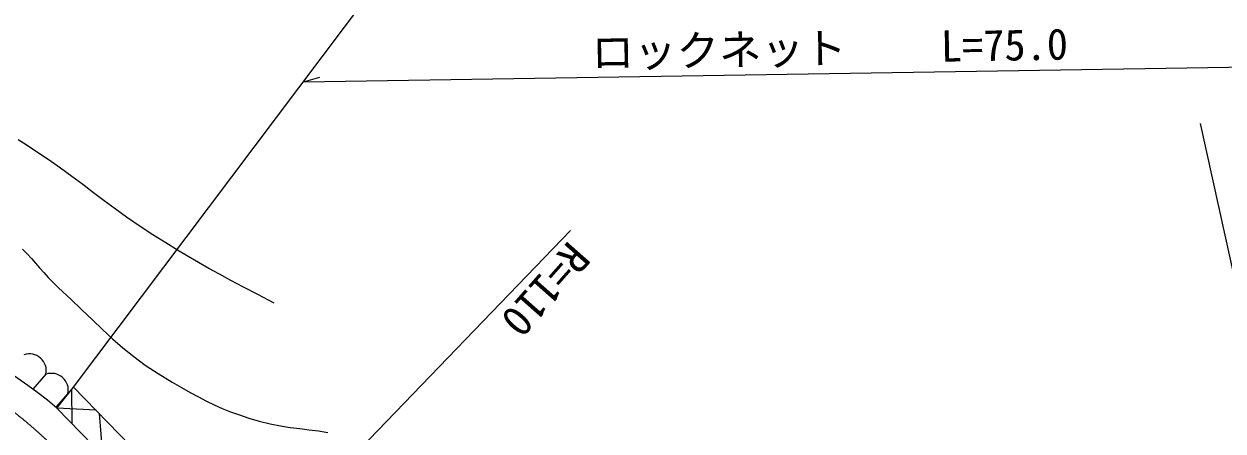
# Model space of a CAD drawing. Units: millimetres, scale not verified. Extents: x 40000 to 680000, y 20000 to 380000.
# Drawn here: x 201046 to 271588, y 294833 to 318764 of the extents above; entities that cross this region are included whole.
import ezdxf
from ezdxf.enums import TextEntityAlignment as Align

# ---------------------------------------------------------------- set-up
doc = ezdxf.new("R2010")
doc.units = ezdxf.units.MM
doc.header["$LTSCALE"] = 1000
doc.linetypes.add('CHAIN', pattern=[18.5, 12, -1.5, 3.5, -1.5])
for name, color, linetype, lineweight in [('M-BGD', 7, 'Continuous', 25), ('M-BGD-HTXT', 7, 'Continuous', 13), ('M-BMK', 2, 'CHAIN', 13), ('M-BMK-SRVR', 3, 'Continuous', 25), ('M-STR-HTXT', 7, 'Continuous', 13), ('M-STR-STRC', 7, 'Continuous', 25)]:
    doc.layers.add(name, color=color, linetype=linetype, lineweight=lineweight)
doc.styles.add('ＭＳ ゴシック', font='')
doc.styles.get('ＭＳ ゴシック').set_extended_font_data('MS Gothic')

msp = doc.modelspace()

# ---------------------------------------------------------------- linework, layer by layer
at = {"layer": 'M-BGD'}
for p, q in [((201166, 311652), (200710, 311962)), ((201662, 311327), (201166, 311652)), ((202464, 310800), (201662, 311327)), ((203194, 310293), (202464, 310800)), ((203871, 309801), (203194, 310293)), ((204513, 309320), (203871, 309801)), ((205137, 308844), (204513, 309320)), ((205762, 308369), (205137, 308844)), ((206404, 307889), (205762, 308369)), ((207083, 307399), (206404, 307889)), ((207815, 306895), (207083, 307399)), ((208620, 306372), (207815, 306895)), ((209385, 305893), (208620, 306372)), ((200958, 305525), (201229, 305249)), ((210072, 305469), (209385, 305893)), ((210707, 305088), (210072, 305469)), ((201229, 305249), (201480, 304975)), ((201480, 304975), (201721, 304701)), ((211315, 304733), (210707, 305088)), ((201721, 304701), (201959, 304425)), ((201959, 304425), (202205, 304145)), ((202205, 304145), (202467, 303858)), ((211919, 304391), (211315, 304733)), ((212545, 304047), (211919, 304391)), ((213218, 303686), (212545, 304047)), ((202467, 303858), (202754, 303562)), ((202754, 303562), (203076, 303256)), ((213962, 303295), (213218, 303686)), ((203076, 303256), (203793, 302588)), ((214801, 302857), (213962, 303295)), ((215762, 302359), (214801, 302857)), ((203793, 302588), (204452, 301961)), ((204452, 301961), (205071, 301366)), ((205071, 301366), (205668, 300801)), ((205668, 300801), (206260, 300258)), ((206260, 300258), (206864, 299733)), ((206864, 299733), (207500, 299219)), ((207500, 299219), (208184, 298713)), ((208184, 298713), (208933, 298208)), ((202340, 298173), (201568, 297299)), ((208933, 298208), (209766, 297699)), ((209766, 297699), (210312, 297384)), ((203634, 297030), (202924, 296226)), ((202981, 296182), (203965, 297405)), ((203841, 297251), (203854, 295304)), ((203965, 297405), (213746, 287379)), ((210312, 297384), (210821, 297096)), ((210821, 297096), (211306, 296833)), ((211306, 296833), (211776, 296591)), ((211776, 296591), (212241, 296368)), ((212241, 296368), (212714, 296159)), ((208302, 290737), (202981, 296182)), ((205285, 296053), (202981, 296182)), ((205475, 295857), (205669, 293432)), ((212714, 296159), (213203, 295963)), ((213203, 295963), (213720, 295777)), ((213720, 295777), (214274, 295596)), ((214274, 295596), (214878, 295418)), ((214878, 295418), (215526, 295254)), ((215526, 295254), (216135, 295134)), ((216135, 295134), (216714, 295044)), ((216714, 295044), (217272, 294973)), ((217272, 294973), (217819, 294908)), ((217819, 294908), (218364, 294838)), ((218364, 294838), (218917, 294749))]:
    msp.add_line(p, q, dxfattribs=at)
for centre, radius, start, end in [((183191, 272586), 30796, 50.01324, 92.62965), ((181553, 272370), 28444, 43.23483, 89.33154), ((201366, 298373), 995, 348.38483, 108.72668), ((202660, 297231), 995, 348.38483, 108.72668)]:
    msp.add_arc(centre, radius, start, end, dxfattribs=at)
at = {"layer": 'M-BGD-HTXT'}
msp.add_line((212175, 284807), (233194, 306627), dxfattribs=at)
at = {"layer": 'M-BMK'}
msp.add_arc((182519, 273105), 29044, 43.50383, 91.2274, dxfattribs=at)
at = {"layer": 'M-BMK-SRVR'}
msp.add_line((274770, 292436), (270265, 312920), dxfattribs=at)
at = {"layer": 'M-STR-HTXT'}
for q in [(283508, 316412), (218449, 315634)]:
    msp.add_line((217483, 315359), q, dxfattribs=at)
at = {"layer": 'M-STR-STRC'}
msp.add_line((203965, 297405), (221715, 320980), dxfattribs=at)

# ---------------------------------------------------------------- texts
at = {"layer": 'M-BGD-HTXT', "style": 'ＭＳ ゴシック'}
msp.add_text('R=110', height=1833, rotation=228.62, dxfattribs=at).set_placement((232699, 306452), align=Align.BOTTOM_LEFT)
at = {"layer": 'M-STR-HTXT', "style": 'ＭＳ ゴシック'}
msp.add_text('ロックネット', height=1833, rotation=1.006, dxfattribs=at).set_placement((234461, 315633), align=Align.BOTTOM_LEFT)
at = {"layer": 'M-STR-STRC', "style": 'ＭＳ ゴシック'}
msp.add_text('L=75.0', height=1833, rotation=1.006, dxfattribs=at).set_placement((255010, 315994), align=Align.BOTTOM_LEFT)

doc.saveas('drawing.dxf')
